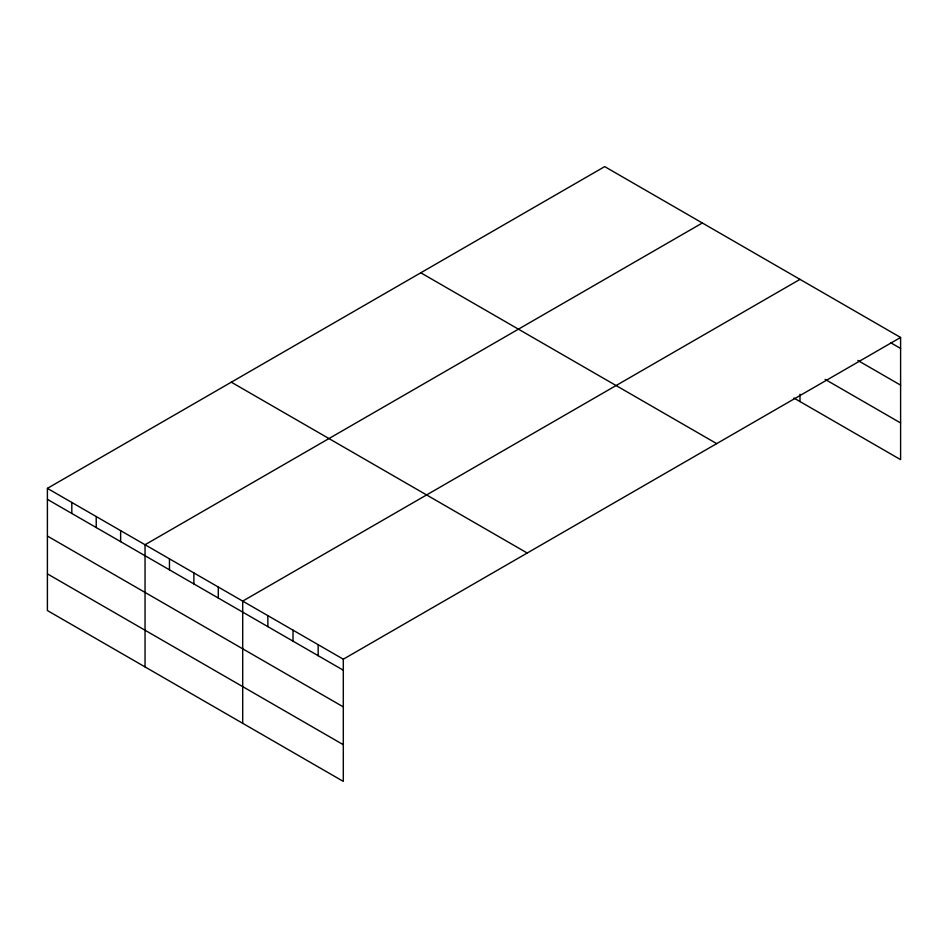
<?xml version="1.0" encoding="UTF-8"?>
<svg xmlns="http://www.w3.org/2000/svg" width="948" height="948" viewBox="0 0 948 948"><rect width="100%" height="100%" fill="white"/><g stroke="black" fill="none" stroke-linecap="round" stroke-linejoin="round"><path stroke-width="1.42" d="M793.891 398.03L900.6 459.638L900.6 337.452L604.694 166.611L47.4 488.362L47.4 610.548L343.306 781.389L343.306 659.204L47.4 488.362M702.338 222.993L145.044 544.745L145.044 666.918M799.994 279.364L242.7 601.115L242.7 723.3M343.306 659.204L900.6 337.452M890.539 342.643L900.6 348.449M857.845 360.453L900.6 385.149M825.139 379.378L900.6 422.95M420.782 272.787L716.688 443.628M231.312 382.186L527.218 553.028M47.4 499.359L343.306 670.2M47.4 536.047L343.306 706.888M47.4 573.86L343.306 744.701M799.994 394.214L799.994 401.549M318.161 644.687L318.161 655.684M293.003 630.159L293.003 641.156M267.857 615.643L267.857 626.64M218.289 587.025L218.289 598.022M193.878 572.924L193.878 583.932M169.467 558.834L169.467 569.831M120.633 530.643L120.633 541.64M96.222 516.553L96.222 527.55M71.811 502.452L71.811 513.461"/></g></svg>
